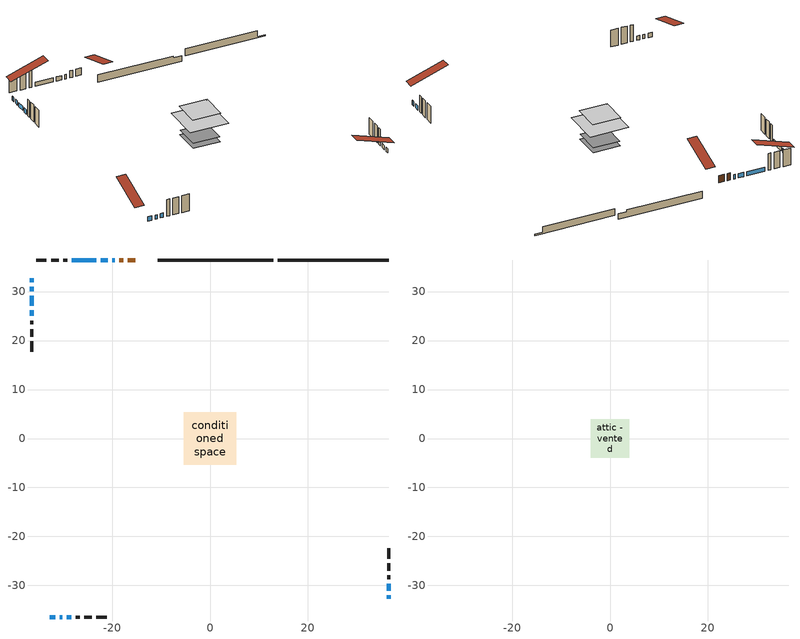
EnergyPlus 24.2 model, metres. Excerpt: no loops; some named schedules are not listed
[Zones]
conditioned space
 floor adiabatic (AdiabaticFloorConstruction): -5.37,-5.37 -5.37,5.37 5.37,5.37 5.37,-5.37 z3.81
 floor foundation (Slab1 construction): -3.68,-3.68 -3.68,3.68 3.68,3.68 3.68,-3.68 z-0.61
 floor foundation (Slab1 construction 1): -3.77,-3.77 -3.77,3.77 3.77,3.77 3.77,-3.77 z-1.98
 wall outside (AdiabaticWallConstruction 1): -15.29,36.43 -16.8,36.43 / -17.72,36.43 -18.53,36.43 z1.37:3.4
 wall outside (AdiabaticWallConstruction): -32.75,-36.43 -31.59,-36.43 / 36.43,-32.75 36.43,-31.97 / -30.67,-36.43 -30.12,-36.43 / -29.2,-36.43 -28.32,-36.43 / -36.43,32.75 -36.43,31.91 / -36.43,30.99 -36.43,30.07 / -36.43,29.14 -36.43,27.08 / 36.43,-31.04 36.43,-29.67 / -19.45,36.43 -19.91,36.43 / -20.84,36.43 -22.27,36.43 / -23.2,36.43 -28.23,36.43 / -36.43,26.16 -36.43,25.01 z1.37:2.59
 wall outside (Wall1 construction): -29.16,36.43 -29.97,36.43 / -27.39,-36.43 -26.58,-36.43 / -36.43,24.08 -36.43,23.27 / 36.43,-28.74 36.43,-27.93 z1.37:6.25
 wall outside (Wall2 construction): -30.9,36.43 -32.45,36.43 / -25.65,-36.43 -24.1,-36.43 / -36.43,22.34 -36.43,20.79 / 36.43,-27 36.43,-25.45 z1.37:6.25
 wall outside (Wall3 construction): -33.38,36.43 -35.5,36.43 / -23.17,-36.43 -21.04,-36.43 / -36.43,19.86 -36.43,17.74 / 36.43,-24.52 36.43,-22.39 z1.37:6.25
 wall foundation (FoundationWall1 construction): 13.88,36.43,-0.61 13.88,36.43,1.37 34.18,36.43,1.37 34.18,36.43,-0.27 36.43,36.43,-0.27 36.43,36.43,-0.61
 wall foundation (FoundationWall2 construction): -10.67,36.43,-1.98 -10.67,36.43,0.15 10.59,36.43,0.15 10.59,36.43,-0.32 12.95,36.43,-0.32 12.95,36.43,-1.98
 window (WindowConstruction): -32.75,-36.43 -31.6,-36.43 z1.37:2.59
 window (WindowConstruction 7): 36.43,-32.75 36.43,-31.97 z1.37:2.59
 window (WindowConstruction 8): -30.67,-36.43 -30.12,-36.43 z1.37:2.59
 window (WindowConstruction 9): -29.19,-36.43 -28.32,-36.43 z1.37:2.59
 window (WindowConstruction 10): -36.43,32.75 -36.43,31.91 z1.37:2.59
 window (WindowConstruction 11): -36.43,30.98 -36.43,30.07 z1.37:2.59
 window (WindowConstruction 1): -36.43,29.14 -36.43,27.08 z1.37:2.59
 window (WindowConstruction 2): 36.43,-31.04 36.43,-29.67 z1.37:2.59
 window (WindowConstruction 6): -19.46,36.43 -19.91,36.43 z1.37:2.59
 window (WindowConstruction 3): -20.84,36.43 -22.27,36.43 z1.37:2.59
 window (WindowConstruction 4): -23.2,36.43 -28.23,36.43 z1.37:2.59
 window (WindowConstruction 5): -36.43,26.15 -36.43,25.01 z1.37:2.59
 door (Door): -15.29,36.43 -16.8,36.43 z1.37:3.4
 door (Door 1): -17.73,36.43 -18.53,36.43 z1.37:3.4
 ceiling adiabatic (AdiabaticFloorConstruction): 5.37,-5.37 5.37,5.37 -5.37,5.37 -5.37,-5.37 z3.81
attic - vented
 floor to conditioned space (Floor1 construction Reversed): -3.94,-3.94 -3.94,3.94 3.94,3.94 3.94,-3.94 z6.25
 floor to conditioned space (Floor2 construction Reversed): -3.64,-3.64 -3.64,3.64 3.64,3.64 3.64,-3.64 z6.25
 roof outside (Roof1 construction): -14.36,36.43,6.25 -14.36,25.98,9.73 -11.6,25.98,9.73 -11.6,36.43,6.25; -33.68,-36.43,6.25 -33.68,-25.98,9.73 -36.43,-25.98,9.73 -36.43,-36.43,6.25; -36.43,33.68,6.25 -25.98,33.68,9.73 -25.98,36.43,9.73 -36.43,36.43,6.25; 36.43,-33.68,6.25 25.98,-33.68,9.73 25.98,-36.43,9.73 36.43,-36.43,6.25
[Building]
Building 1: Terrain=Suburbs
[Site:Location]
Ottawa Intl AP_ON: Latitude {deg}=45.32; Longitude {deg}=-75.67; Time Zone {hr}=-5; Elevation {m}=115; Keep Site Location Information=Yes
[Site:GroundTemperature:Shallow]
1.18808, -1.19398, -1.38475, -0.254337, 4.28362, 8.80044, 12.7163, 15.1969, 15.4076, 13.3901, 9.57408, 5.19582
[Site:WaterMainsTemperature]
Calculation Method=Schedule; Temperature Schedule=mains temperature schedule
[Material] Roughness=Rough; Thermal Absorptance=0.9
Name | Thickness {m} | Conductivity {W/m-K} | Density {kg/m3} | Specific Heat {J/kg-K} | Solar Absorptance | Visible Absorptance
asphalt or fiberglass shingles | 0.00635 | 0.162714 | 1121.4 | 1465.45 | 0.4 | 0.4
ceiling loosefill ins | 0.0846667 | 0.0480833 | 16.02 | 1046.75 | 0.7 | 0.7
ceiling loosefill ins 1 | 0.169333 | 0.0480833 | 16.02 | 1046.75 | 0.7 | 0.7
ceiling stud and cavity | 0.1397 | 0.108236 | 65.682 | 1177.47 | 0.7 | 0.7
ceiling stud and cavity 1 | 0.1397 | 0.107795 | 65.682 | 1177.47 | 0.7 | 0.7
concrete 4.0 in. | 0.1016 | 1.803125 | 2242.8 | 837.4 | 0.7 | 0.7
concrete 8.0 in. | 0.2032 | 1.803125 | 2242.8 | 837.4 | 0.7 | 0.7
door material | 0.04445 | 0.327969 | 512.64 | 1214.23 | 0.7 | 0.7
door material 1 | 0.04445 | 0.20624 | 512.64 | 1214.23 | 0.7 | 0.7
exterior vertical ins | 0.0433751 | 0.029427 | 32.04 | 1214.23 | 0.7 | 0.7
floor covering | 0.0127 | 0.0433444 | 54.468 | 1339.84 | 0.6 | 0.6
floor rigid ins; wall rigid ins | 0.512978 | 0.029427 | 32.04 | 1214.23 | 0.7 | 0.7
floor stud and cavity | 0.1397 | 1.75129 | 37.0049 | 1207.88 | 0.7 | 0.7
furniture material conditioned space 1 | 0.1524 | 0.115458 | 640.8 | 1214.23 | 0.6 | 0.6
gypsum board | 0.0127 | 0.160291 | 801 | 837.4 | 0.6 | 0.6
gypsum board 1 | 0.0127 | 0.160291 | 801 | 837.4 | 0.7 | 0.7
osb sheathing 0.5 in. | 0.0127 | 0.115458 | 512.64 | 1214.23 | 0.7 | 0.7
osb sheathing 0.75 in. | 0.01905 | 0.115458 | 512.64 | 1214.23 | 0.7 | 0.7
wall stud and cavity | 0.1397 | 0.10344 | 139.0536 | 1170.24 | 0.7 | 0.7
wall stud and cavity 1 | 0.1397 | 0.102372 | 139.0536 | 1170.24 | 0.7 | 0.7
wall stud and cavity 2 | 0.1397 | 0.0880559 | 139.0536 | 1170.24 | 0.7 | 0.7
wall stud and cavity 3 | 0.0889 | 0.380278 | 52.3479 | 1209.89 | 0.7 | 0.7
wall stud and cavity 4 | 0.0889 | 0.391764 | 83.0341 | 1211.67 | 0.7 | 0.7
wood siding | 0.0254 | 0.102417 | 544.68 | 1172.36 | 0.4 | 0.4
wood siding 1; wood siding 2 | 0.0254 | 0.102417 | 544.68 | 1172.36 | 0.7 | 0.7
[WindowMaterial:SimpleGlazingSystem]
Name | U-Factor {W/m2-K} | Solar Heat Gain Coefficient
WindowMaterial | 2.96278 | 0.62
WindowMaterial 1 | 2.93155 | 0.66
WindowMaterial 10 | 2.94461 | 0.64
WindowMaterial 11 | 5.37025 | 0.69
WindowMaterial 2 | 2.9219 | 0.67
WindowMaterial 3 | 2.91452 | 0.67
WindowMaterial 4 | 2.8708 | 0.71
WindowMaterial 5 | 2.927009 | 0.66
WindowMaterial 6 | 2.97868 | 0.61
WindowMaterial 7 | 2.992306 | 0.59
WindowMaterial 8 | 2.96448 | 0.62
WindowMaterial 9 | 2.94007 | 0.65
[Construction]
AdiabaticFloorConstruction: floor stud and cavity, floor rigid ins, osb sheathing 0.75 in., floor covering
AdiabaticWallConstruction: wood siding 1, wall rigid ins, wall stud and cavity 3, gypsum board
AdiabaticWallConstruction 1: wood siding 2, wall rigid ins, wall stud and cavity 3, gypsum board
Door: door material
Door 1: door material 1
Floor1 construction Reversed: gypsum board, ceiling stud and cavity, ceiling loosefill ins
Floor2 construction Reversed: gypsum board, ceiling stud and cavity 1, ceiling loosefill ins 1
FoundationWall1 construction: concrete 8.0 in., gypsum board 1
FoundationWall2 construction: concrete 8.0 in.
furniture construction conditioned space 1: furniture material conditioned space 1
PartitionWallConstruction: gypsum board, wall stud and cavity 4, gypsum board
Roof1 construction: asphalt or fiberglass shingles
Slab1 construction; Slab1 construction 1: concrete 4.0 in.
Wall1 construction: wood siding, osb sheathing 0.5 in., wall stud and cavity, gypsum board
Wall2 construction: wood siding, osb sheathing 0.5 in., wall stud and cavity 1, gypsum board
Wall3 construction: wood siding, osb sheathing 0.5 in., wall stud and cavity 2, gypsum board
WindowConstruction: WindowMaterial
WindowConstruction 1: WindowMaterial 1
WindowConstruction 10: WindowMaterial 10
WindowConstruction 11: WindowMaterial 11
WindowConstruction 2: WindowMaterial 2
WindowConstruction 3: WindowMaterial 3
WindowConstruction 4: WindowMaterial 4
WindowConstruction 5: WindowMaterial 5
WindowConstruction 6: WindowMaterial 6
WindowConstruction 7: WindowMaterial 7
WindowConstruction 8: WindowMaterial 8
WindowConstruction 9: WindowMaterial 9
[Zone] Multiplier=1; Part of Total Floor Area=Yes
Name | Volume {m3}
attic - vented | 65.167
conditioned space | 521.7
[Space]
Name | Zone | Volume {m3}
attic - vented 1 | attic - vented | 65.167
conditioned space 1 | conditioned space | 521.7
[ZoneInfiltration:EffectiveLeakageArea]
infil attic - vented 1: Zone or Space=attic - vented 1; Schedule=Always On Discrete; Effective Air Leakage Area {cm2}=4850.53; Stack Coefficient=0.00024232; Wind Coefficient=1.05176e-05
[ZoneMixing]
whole house fan mix: Zone or Space=attic - vented; Schedule=Always On Continuous; Design Flow Rate Calculation Method=Flow/Zone; Design Flow Rate {m3/s}=0; Source Zone or Space=conditioned space
[SurfaceProperty:ExposedFoundationPerimeter] Exposed Perimeter Calculation Method=TotalExposedPerimeter
Name | Total Exposed Perimeter {m}
Slab1 | 22.555
Slab1 1 | 23.622
[InternalMass] Zone or ZoneList=conditioned space; Space or SpaceList=conditioned space 1
Name | Construction | Surface Area {m2}
furniture mass conditioned space 1 | furniture construction conditioned space 1 | 90.4798
partition wall mass | PartitionWallConstruction | 226.199
[Lights]
interior lighting: Zone or ZoneList or Space or SpaceList=conditioned space 1; Schedule=interior lighting schedule; Design Level Calculation Method=LightingLevel; Lighting Level {W}=343.2; Return Air Fraction=0; Fraction Radiant=0.6; Fraction Visible=0.2; Fraction Replaceable=1
[People]
occupants: Zone or ZoneList or Space or SpaceList=conditioned space 1; Number of People Schedule=occupants schedule; Number of People Calculation Method=People; Number of People=3; Fraction Radiant=0.314171; Sensible Heat Fraction=0.56303; Activity Level Schedule=occupants activity schedule; Carbon Dioxide Generation Rate {m3/s-W}=0; Enable ASHRAE 55 Comfort Warnings=No; Mean Radiant Temperature Calculation Type=EnclosureAveraged
[ElectricEquipment] Zone or ZoneList or Space or SpaceList=conditioned space 1; Design Level Calculation Method=EquipmentLevel
Name | Schedule | Design Level {W} | Fraction Latent | Fraction Radiant | Fraction Lost
clothes dryer | clothes dryer schedule | 140.772 | 0.015 | 0.081 | 0.85
clothes washer | clothes washer schedule | 32.1985 | 0.03 | 0.162 | 0.7
cooking range | cooking range schedule | 215.147 | 0.08 | 0.432 | 0.2
dishwasher | dishwasher schedule | 66.8632 | 0.3 | 0.18 | 0.4
fridge | fridge schedule | 72.9452 | 0 | 0.6 | 0
mech vent house fan | mech vent house fan schedule | 0 | 0 | 0 | 1
mech vent house fan cfis | mech vent house fan cfis schedule | 0 | 0 | 0 | 0
misc plug loads | misc plug loads schedule | 494.7 | 0.045 | 0.513 | 0.1
whole house fan | Always On Discrete | 0 | 0 | 0 | 1
[OtherEquipment] Zone or ZoneList or Space or SpaceList=conditioned space 1; Design Level Calculation Method=EquipmentLevel
Name | Fuel Type | Schedule | Design Level {W} | Fraction Latent | Fraction Radiant | Fraction Lost
clothes dryer 1 | Electricity | clothes dryer schedule | 0 | 0.015 | 0.081 | 0.85
cooking range 1 | Electricity | cooking range schedule | 0 | 0.08 | 0.432 | 0.2
general water use latent | None | general water use schedule | 62.594 | 1 | 0 | 0
general water use sensible | None | general water use schedule | -61.6891 | 0 | 0.6 | 0
mech vent house fan latent load | None | Always On Discrete | 0 | 1 | 0 | 0
mech vent house fan sensible load | None | Always On Discrete | 0 | 0 | 0 | 0
water heater energy adjustment1 | Electricity | Always On Discrete | 0.01 | 0 | 0 | 1
[ZoneInfiltration:DesignFlowRate] Zone or ZoneList or Space or SpaceList=conditioned space 1; Schedule=Always On Discrete; Design Flow Rate Calculation Method=Flow/Zone; Design Flow Rate {m3/s}=0
infil flow; natural vent flow; whole house fan flow
[AvailabilityManager:Scheduled]
central ac and furnace airloop Availability Manager: Schedule=Always On Discrete
[Foundation:Kiva] Initial Indoor Air Temperature {C}=18; Wall Depth Below Slab {m}=0.2032
Name | Wall Height Above Grade {m} | Custom Block Material Name 1 | Custom Block Depth 1 {m} | Custom Block X Position 1 {m} | Custom Block Z Position 1 {m}
Foundation Kiva 1 | 1.37002 | exterior vertical ins | 1.98001 | 0.2159 | 0
Foundation Kiva 2 | 0.149992
[Foundation:Kiva:Settings]
Soil Conductivity {W/m-K}=0.849921; Soil Density {kg/m3}=1842.3; Soil Specific Heat {J/kg-K}=418.7; Ground Solar Absorptivity=0.9; Ground Thermal Absorptivity=0.9; Ground Surface Roughness {m}=0.03; Far-Field Width {m}=40; Deep-Ground Boundary Condition=ZeroFlux; Deep-Ground Depth {m}=40; Minimum Cell Dimension {m}=0.2; Maximum Cell Growth Coefficient=3; Simulation Timestep=Timestep
[Exterior:Lights]
exterior lighting: Schedule=exterior lighting schedule; Design Level {W}=75.6
[EnergyManagementSystem:GlobalVariable]
central_ac_and_furnace_airloop_Fan_RTF
infil_program_Qfan
infil_program_Qinf
natural_vent_program_Qnv
natural_vent_program_Qwhf
[EnergyManagementSystem:Sensor]
Name | Output:Variable or Output:Meter Index Key | Output:Variable or Output:Meter
airflow_gain | infil flow | Infiltration Sensible Heat Gain Energy
airflow_gain_1 | natural vent flow | Infiltration Sensible Heat Gain Energy
airflow_gain_2 | whole house fan flow | Infiltration Sensible Heat Gain Energy
airflow_loss | infil flow | Infiltration Sensible Heat Loss Energy
airflow_loss_1 | natural vent flow | Infiltration Sensible Heat Loss Energy
airflow_loss_2 | whole house fan flow | Infiltration Sensible Heat Loss Energy
clg_load_cond |  | Cooling:EnergyTransfer:Zone:CONDITIONED SPACE
clg_sp_s; clg_sp_s_1 | cooling setpoint | Schedule Value
clothes_dryer_exhaust_0_sch_s | clothes dryer exhaust 0 schedule | Schedule Value
cool_season | cooling season schedule | Schedule Value
htg_load_cond |  | Heating:EnergyTransfer:Zone:CONDITIONED SPACE
htg_sp_s; htg_sp_s_1 | heating setpoint | Schedule Value
ig_ee_conv | clothes dryer | Electric Equipment Convective Heating Energy
ig_ee_conv_2 | cooking range | Electric Equipment Convective Heating Energy
ig_ee_conv_4 | fridge | Electric Equipment Convective Heating Energy
ig_ee_conv_5 | misc plug loads | Electric Equipment Convective Heating Energy
ig_ee_conv_6 | whole house fan | Electric Equipment Convective Heating Energy
ig_ee_rad | clothes dryer | Electric Equipment Radiant Heating Energy
ig_ee_rad_2 | cooking range | Electric Equipment Radiant Heating Energy
ig_ee_rad_4 | fridge | Electric Equipment Radiant Heating Energy
ig_ee_rad_5 | misc plug loads | Electric Equipment Radiant Heating Energy
ig_ee_rad_6 | whole house fan | Electric Equipment Radiant Heating Energy
ig_lgt_conv | interior lighting | Lights Convective Heating Energy
ig_lgt_rad | interior lighting | Lights Radiant Heating Energy
ig_lgt_vis | interior lighting | Lights Visible Radiation Heating Energy
ig_oe_conv | clothes dryer 1 | Other Equipment Convective Heating Energy
ig_oe_conv_1 | cooking range 1 | Other Equipment Convective Heating Energy
ig_oe_conv_2 | general water use latent | Other Equipment Convective Heating Energy
ig_oe_conv_3 | general water use sensible | Other Equipment Convective Heating Energy
ig_oe_conv_4 | water heater energy adjustment1 | Other Equipment Convective Heating Energy
ig_oe_rad | clothes dryer 1 | Other Equipment Radiant Heating Energy
ig_oe_rad_1 | cooking range 1 | Other Equipment Radiant Heating Energy
ig_oe_rad_2 | general water use latent | Other Equipment Radiant Heating Energy
ig_oe_rad_3 | general water use sensible | Other Equipment Radiant Heating Energy
ig_oe_rad_4 | water heater energy adjustment1 | Other Equipment Radiant Heating Energy
ig_ppl_conv | occupants | People Convective Heating Energy
ig_ppl_rad | occupants | People Radiant Heating Energy
im_conv | furniture mass conditioned space 1 | Surface Inside Face Convection Heat Gain Energy
im_conv_1 | partition wall mass | Surface Inside Face Convection Heat Gain Energy
im_ig | furniture mass conditioned space 1 | Surface Inside Face Internal Gains Radiation Heat Gain Energy
im_ig_1 | partition wall mass | Surface Inside Face Internal Gains Radiation Heat Gain Energy
im_lgt | furniture mass conditioned space 1 | Surface Inside Face Lights Radiation Heat Gain Energy
im_lgt_1 | partition wall mass | Surface Inside Face Lights Radiation Heat Gain Energy
im_sol | furniture mass conditioned space 1 | Surface Inside Face Solar Radiation Heat Gain Energy
im_sol_1 | partition wall mass | Surface Inside Face Solar Radiation Heat Gain Energy
im_surf | furniture mass conditioned space 1 | Surface Inside Face Net Surface Thermal Radiation Heat Gain Energy
im_surf_1 | partition wall mass | Surface Inside Face Net Surface Thermal Radiation Heat Gain Energy
mv_conv | mech vent house fan | Electric Equipment Convective Heating Energy
mv_conv_1 | mech vent house fan cfis | Electric Equipment Convective Heating Energy
mv_conv_2 | mech vent house fan latent load | Other Equipment Convective Heating Energy
mv_conv_3 | mech vent house fan sensible load | Other Equipment Convective Heating Energy
mv_rad | mech vent house fan | Electric Equipment Radiant Heating Energy
mv_rad_1 | mech vent house fan cfis | Electric Equipment Radiant Heating Energy
mv_rad_2 | mech vent house fan latent load | Other Equipment Radiant Heating Energy
mv_rad_3 | mech vent house fan sensible load | Other Equipment Radiant Heating Energy
natural_vent_s | natural vent schedule | Schedule Value
out_pb_s |  | Site Outdoor Air Barometric Pressure
out_wt_s |  | Site Outdoor Air Humidity Ratio
site_vw_s |  | Site Wind Speed
ss_back_out | Window1 | Surface Window Shortwave from Zone Back Out Window Heat Transfer Rate
ss_back_out_1 | Window10 | Surface Window Shortwave from Zone Back Out Window Heat Transfer Rate
ss_back_out_10 | Window8 | Surface Window Shortwave from Zone Back Out Window Heat Transfer Rate
ss_back_out_11 | Window9 | Surface Window Shortwave from Zone Back Out Window Heat Transfer Rate
ss_back_out_2 | Window12 | Surface Window Shortwave from Zone Back Out Window Heat Transfer Rate
ss_back_out_3 | Window13 | Surface Window Shortwave from Zone Back Out Window Heat Transfer Rate
ss_back_out_4 | Window14 | Surface Window Shortwave from Zone Back Out Window Heat Transfer Rate
ss_back_out_5 | Window15 | Surface Window Shortwave from Zone Back Out Window Heat Transfer Rate
ss_back_out_6 | Window3 | Surface Window Shortwave from Zone Back Out Window Heat Transfer Rate
ss_back_out_7 | Window5 | Surface Window Shortwave from Zone Back Out Window Heat Transfer Rate
ss_back_out_8 | Window6 | Surface Window Shortwave from Zone Back Out Window Heat Transfer Rate
ss_back_out_9 | Window7 | Surface Window Shortwave from Zone Back Out Window Heat Transfer Rate
ss_conv | Door1 | Surface Inside Face Convection Heat Gain Energy
ss_conv_1 | Door3 | Surface Inside Face Convection Heat Gain Energy
ss_conv_10 | Window6 | Surface Inside Face Convection Heat Gain Energy
ss_conv_11 | Window7 | Surface Inside Face Convection Heat Gain Energy
ss_conv_12 | Window8 | Surface Inside Face Convection Heat Gain Energy
ss_conv_13 | Window9 | Surface Inside Face Convection Heat Gain Energy
ss_conv_2 | Window1 | Surface Inside Face Convection Heat Gain Energy
ss_conv_3 | Window10 | Surface Inside Face Convection Heat Gain Energy
ss_conv_4 | Window12 | Surface Inside Face Convection Heat Gain Energy
ss_conv_5 | Window13 | Surface Inside Face Convection Heat Gain Energy
ss_conv_6 | Window14 | Surface Inside Face Convection Heat Gain Energy
ss_conv_7 | Window15 | Surface Inside Face Convection Heat Gain Energy
ss_conv_8 | Window3 | Surface Inside Face Convection Heat Gain Energy
ss_conv_9 | Window5 | Surface Inside Face Convection Heat Gain Energy
ss_ig | Door1 | Surface Inside Face Internal Gains Radiation Heat Gain Energy
ss_ig_1 | Door3 | Surface Inside Face Internal Gains Radiation Heat Gain Energy
ss_ig_10 | Window6 | Surface Inside Face Internal Gains Radiation Heat Gain Energy
ss_ig_11 | Window7 | Surface Inside Face Internal Gains Radiation Heat Gain Energy
ss_ig_12 | Window8 | Surface Inside Face Internal Gains Radiation Heat Gain Energy
ss_ig_13 | Window9 | Surface Inside Face Internal Gains Radiation Heat Gain Energy
ss_ig_2 | Window1 | Surface Inside Face Internal Gains Radiation Heat Gain Energy
ss_ig_3 | Window10 | Surface Inside Face Internal Gains Radiation Heat Gain Energy
ss_ig_4 | Window12 | Surface Inside Face Internal Gains Radiation Heat Gain Energy
ss_ig_5 | Window13 | Surface Inside Face Internal Gains Radiation Heat Gain Energy
ss_ig_6 | Window14 | Surface Inside Face Internal Gains Radiation Heat Gain Energy
ss_ig_7 | Window15 | Surface Inside Face Internal Gains Radiation Heat Gain Energy
ss_ig_8 | Window3 | Surface Inside Face Internal Gains Radiation Heat Gain Energy
ss_ig_9 | Window5 | Surface Inside Face Internal Gains Radiation Heat Gain Energy
ss_lgt | Door1 | Surface Inside Face Lights Radiation Heat Gain Energy
ss_lgt_1 | Door3 | Surface Inside Face Lights Radiation Heat Gain Energy
ss_sol | Door1 | Surface Inside Face Solar Radiation Heat Gain Energy
ss_sol_1 | Door3 | Surface Inside Face Solar Radiation Heat Gain Energy
ss_surf | Door1 | Surface Inside Face Net Surface Thermal Radiation Heat Gain Energy
ss_surf_1 | Door3 | Surface Inside Face Net Surface Thermal Radiation Heat Gain Energy
ss_surf_10 | Window6 | Surface Inside Face Net Surface Thermal Radiation Heat Gain Energy
ss_surf_11 | Window7 | Surface Inside Face Net Surface Thermal Radiation Heat Gain Energy
ss_surf_12 | Window8 | Surface Inside Face Net Surface Thermal Radiation Heat Gain Energy
ss_surf_13 | Window9 | Surface Inside Face Net Surface Thermal Radiation Heat Gain Energy
ss_surf_2 | Window1 | Surface Inside Face Net Surface Thermal Radiation Heat Gain Energy
ss_surf_3 | Window10 | Surface Inside Face Net Surface Thermal Radiation Heat Gain Energy
ss_surf_4 | Window12 | Surface Inside Face Net Surface Thermal Radiation Heat Gain Energy
ss_surf_5 | Window13 | Surface Inside Face Net Surface Thermal Radiation Heat Gain Energy
ss_surf_6 | Window14 | Surface Inside Face Net Surface Thermal Radiation Heat Gain Energy
ss_surf_7 | Window15 | Surface Inside Face Net Surface Thermal Radiation Heat Gain Energy
ss_surf_8 | Window3 | Surface Inside Face Net Surface Thermal Radiation Heat Gain Energy
ss_surf_9 | Window5 | Surface Inside Face Net Surface Thermal Radiation Heat Gain Energy
ss_trans_in | Window1 | Surface Window Transmitted Solar Radiation Rate
ss_trans_in_1 | Window10 | Surface Window Transmitted Solar Radiation Rate
ss_trans_in_10 | Window8 | Surface Window Transmitted Solar Radiation Rate
ss_trans_in_11 | Window9 | Surface Window Transmitted Solar Radiation Rate
ss_trans_in_2 | Window12 | Surface Window Transmitted Solar Radiation Rate
ss_trans_in_3 | Window13 | Surface Window Transmitted Solar Radiation Rate
ss_trans_in_4 | Window14 | Surface Window Transmitted Solar Radiation Rate
ss_trans_in_5 | Window15 | Surface Window Transmitted Solar Radiation Rate
ss_trans_in_6 | Window3 | Surface Window Transmitted Solar Radiation Rate
ss_trans_in_7 | Window5 | Surface Window Transmitted Solar Radiation Rate
ss_trans_in_8 | Window6 | Surface Window Transmitted Solar Radiation Rate
ss_trans_in_9 | Window7 | Surface Window Transmitted Solar Radiation Rate
ss_trans_out | Window1 | Surface Inside Face Initial Transmitted Diffuse Transmitted Out Window Solar Radiation Rate
ss_trans_out_1 | Window10 | Surface Inside Face Initial Transmitted Diffuse Transmitted Out Window Solar Radiation Rate
ss_trans_out_10 | Window8 | Surface Inside Face Initial Transmitted Diffuse Transmitted Out Window Solar Radiation Rate
ss_trans_out_11 | Window9 | Surface Inside Face Initial Transmitted Diffuse Transmitted Out Window Solar Radiation Rate
ss_trans_out_2 | Window12 | Surface Inside Face Initial Transmitted Diffuse Transmitted Out Window Solar Radiation Rate
ss_trans_out_3 | Window13 | Surface Inside Face Initial Transmitted Diffuse Transmitted Out Window Solar Radiation Rate
ss_trans_out_4 | Window14 | Surface Inside Face Initial Transmitted Diffuse Transmitted Out Window Solar Radiation Rate
ss_trans_out_5 | Window15 | Surface Inside Face Initial Transmitted Diffuse Transmitted Out Window Solar Radiation Rate
ss_trans_out_6 | Window3 | Surface Inside Face Initial Transmitted Diffuse Transmitted Out Window Solar Radiation Rate
ss_trans_out_7 | Window5 | Surface Inside Face Initial Transmitted Diffuse Transmitted Out Window Solar Radiation Rate
ss_trans_out_8 | Window6 | Surface Inside Face Initial Transmitted Diffuse Transmitted Out Window Solar Radiation Rate
ss_trans_out_9 | Window7 | Surface Inside Face Initial Transmitted Diffuse Transmitted Out Window Solar Radiation Rate
s_conv | Floor1 | Surface Inside Face Convection Heat Gain Energy
s_conv_1 | Floor2 | Surface Inside Face Convection Heat Gain Energy
s_conv_10 | Wall1:270 | Surface Inside Face Convection Heat Gain Energy
s_conv_11 | Wall1:90 | Surface Inside Face Convection Heat Gain Energy
s_conv_12 | Wall2:0 | Surface Inside Face Convection Heat Gain Energy
s_conv_13 | Wall2:180 | Surface Inside Face Convection Heat Gain Energy
s_conv_14 | Wall2:270 | Surface Inside Face Convection Heat Gain Energy
s_conv_15 | Wall2:90 | Surface Inside Face Convection Heat Gain Energy
s_conv_16 | Wall3:0 | Surface Inside Face Convection Heat Gain Energy
s_conv_17 | Wall3:180 | Surface Inside Face Convection Heat Gain Energy
s_conv_18 | Wall3:270 | Surface Inside Face Convection Heat Gain Energy
s_conv_19 | Wall3:90 | Surface Inside Face Convection Heat Gain Energy
s_conv_2 | FoundationWall1 | Surface Inside Face Convection Heat Gain Energy
s_conv_3 | FoundationWall2 | Surface Inside Face Convection Heat Gain Energy
s_conv_4 | inferred conditioned ceiling | Surface Inside Face Convection Heat Gain Energy
s_conv_5 | inferred conditioned floor | Surface Inside Face Convection Heat Gain Energy
s_conv_6 | Slab1 | Surface Inside Face Convection Heat Gain Energy
